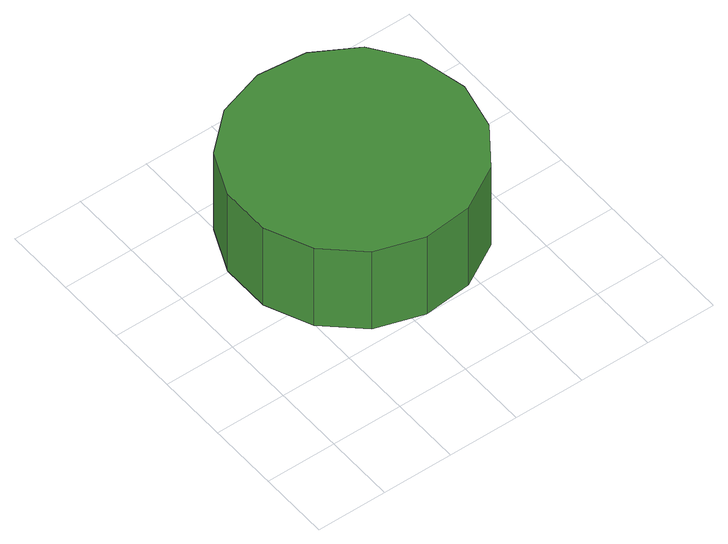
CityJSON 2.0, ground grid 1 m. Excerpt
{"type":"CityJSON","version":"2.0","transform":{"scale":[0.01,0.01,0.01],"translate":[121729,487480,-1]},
"CityObjects":{
"tree1":{"type":"SolitaryVegetationObject","attributes":{"function":"something"},"geometry":[{"type":"MultiSurface","lod":"1","boundaries":[[[0,1,2,3,4,5,6,7,8,9,10,11,12,13,14]],[[15,16,17,18,19,20,21,22,23,24,25,26,27,28,29]],[[0,29,28,1]],[[1,28,27,2]],[[2,27,26,3]],[[3,26,25,4]],[[4,25,24,5]],[[5,24,23,6]],[[6,23,22,7]],[[7,22,21,8]],[[8,21,20,9]],[[9,20,19,10]],[[10,19,18,11]],[[11,18,17,12]],[[12,17,16,13]],[[13,16,15,14]],[[14,15,29,0]]]}]},
"tree2":{"type":"SolitaryVegetationObject","attributes":{"function":"something"}}
},
"vertices":[
[404,267,210],[389,335,210],[348,392,210],[287,427,210],[218,434,210],[151,413,210],[99,366,210],[71,302,210],[71,232,210],[99,168,210],[151,121,210],[218,100,210],[287,107,210],[348,142,210],[389,199,210],[389,199,73],[348,142,73],[287,107,73],[218,100,73],[151,121,73],[99,168,73],[71,232,73],[71,302,73],[99,366,73],[151,413,73],[218,434,73],[287,427,73],[348,392,73],[389,335,73],[404,267,73]
]}
